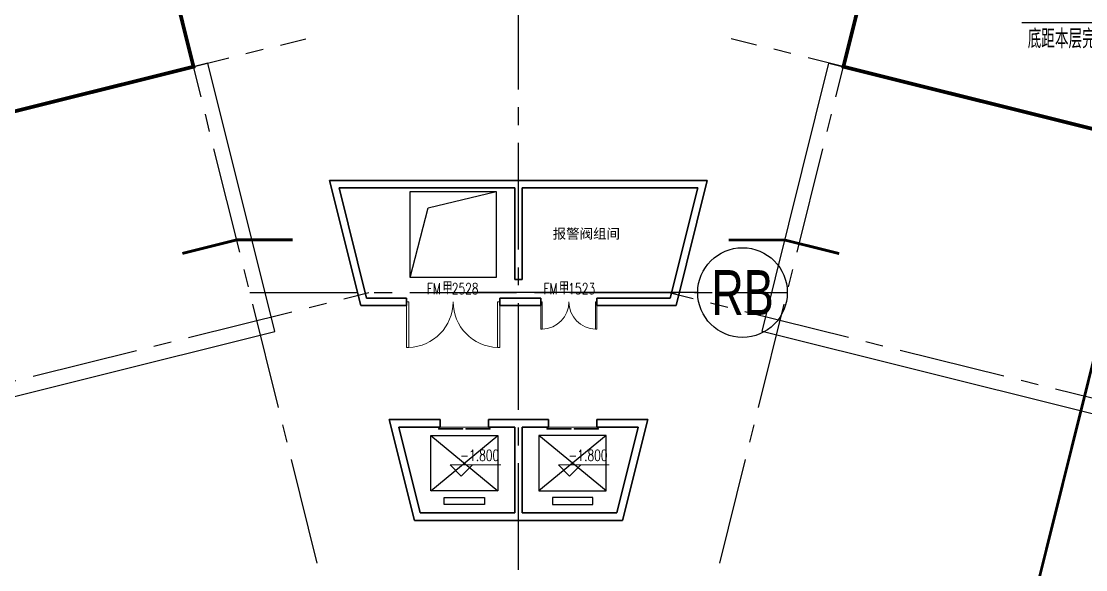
# Model space of a CAD drawing. Extents: x 138868 to 1251000, y -188972 to 132579.
# Drawn here: x 195488 to 223993, y -95090 to -80412 of the extents above; entities that cross this region are included whole.
import ezdxf
from ezdxf.enums import TextEntityAlignment as Align

# ---------------------------------------------------------------- set-up
doc = ezdxf.new("R2010")
doc.units = 0
doc.linetypes.add('CENTER2', pattern=[28.575, 19.05, -3.175, 3.175, -3.175])
doc.linetypes.add('DASHDOT', pattern=[1, 0.5, -0.25, 0, -0.25])
doc.layers.get('0').update_dxf_attribs({"color": 8})
doc.layers.get('Defpoints').update_dxf_attribs({"color": 8})
for name, color, linetype in [('#幕墙线-平面', 8, 'Continuous'), ('#标注', 8, 'Continuous'), ('#轴线', 8, 'CENTER2'), ('A-FLOR', 8, 'Continuous'), ('A-FLOR-HOLE', 8, 'Continuous'), ('A-Hole', 8, 'Continuous'), ('A-ROAD', 8, 'Continuous'), ('DIM_LEAD', 8, 'Continuous'), ('DIM_SYMB', 8, 'Continuous'), ('EVTR', 8, 'Continuous')]:
    doc.layers.add(name, color=color, linetype=linetype)
for name, color, linetype, lineweight in [('A-WALL', 8, 'Continuous', 50), ('DIM_ELEV', 8, 'Continuous', 5), ('DOOR_FIRE', 8, 'Continuous', 13), ('DOOR_FIRE_TEXT', 8, 'Continuous', 9), ('DOTE', 8, 'DASHDOT', 5), ('PUB_TEXT', 8, 'Continuous', 5), ('WALL', 8, 'Continuous', 30), ('WINDOW', 8, 'Continuous', 13)]:
    doc.layers.add(name, color=color, linetype=linetype, lineweight=lineweight)
doc.styles.add('_TCH_DIM', font='SIMPLEX', dxfattribs={"bigfont": 'GBCBIG'})
doc.styles.add('_TCH_WINDOW', font='SIMPLEX', dxfattribs={"height": 3.5, "bigfont": 'GBCBIG'})
doc.styles.add('JHZX', font='jrs.shx', dxfattribs={"width": 0.6, "bigfont": 'jhz.shx'})
doc.styles.get("Standard").update_dxf_attribs({"font": 'arial.ttf'})
doc.dimstyles.new('JZBZ-300', dxfattribs={"dimscale": 300, "dimtxt": 3, "dimasz": 1.5, "dimexe": 1, "dimexo": 1, "dimgap": 0.5, "dimtad": 1, "dimdec": 0, "dimdsep": 46, "dimtxsty": 'JHZX', "dimblk1": 'ARCHTICK', "dimblk2": 'ARCHTICK', "dimsah": 1, "dimcen": 0, "dimclrd": 1, "dimclre": 1, "dimclrt": 2, "dimadec": 1, "dimazin": 2, "dimtfac": 1, "dimtdec": 0, "dimtix": 1, "dimtmove": 0, "dimatfit": 3, "dimfxl": 1, "dimtolj": 1, "dimlwd": -1, "dimlwe": -1, "dimarcsym": 1})

# ---------------------------------------------------------------- blocks, each defined once
blk = doc.blocks.new('Hole-1F')
at = {"layer": 'A-FLOR-HOLE'}
for points in [[(-2900, 101000), (-600, 101000), (-600, 98700), (-2900, 98700), (-2900, 101000)], [(-2900, 98700), (-2416, 100569), (-600, 101000)]]:
    blk.add_lwpolyline(points, dxfattribs=at)
blk = doc.blocks.new('$DORLIB2D$00000127')
for points in [[(-0.533, 0.795), (-0.533, 0.69)], [(-0.033, 0.795), (-0.533, 0.795)], [(-0.033, 0.69), (-0.533, 0.69)], [(-0.033, 0.795), (-0.033, 0.69)], [(0.533, 0.795), (0.033, 0.795)], [(0.033, 0.795), (0.033, 0.69)], [(0.533, 0.69), (0.033, 0.69)], [(0.533, 0.795), (0.533, 0.69)], [(0.5, 0.5), (-0.5, 0.5)]]:
    blk.add_lwpolyline(points)
blk = doc.blocks.new('$DorLib2D$00000002')
for p, q in [((-0.5, 0), (-0.5, 0.4875)), ((-0.475, 0.4875), (-0.5, 0.4875)), ((-0.475, 0), (-0.475, 0.4875)), ((0.475, 0), (0.475, 0.4875)), ((0.475, 0.4875), (0.5, 0.4875)), ((0.5, 0), (0.5, 0.4875)), ((-0.5, 0), (-0.475, 0)), ((0.5, 0), (0.475, 0))]:
    blk.add_line(p, q)
for centre, start, end in [((-0.4875, 0), 0, 88.53072), ((0.4875, 0), 91.46928, 180)]:
    blk.add_arc(centre, 0.4875, start, end)
blk = doc.blocks.new('A$C27be4f04')
at = {"layer": 'A-FLOR'}
for points in [[(-46242, -8876, 100, 100, 0), (-41304, -28684, 100, 100, 0), (-8702, -20556, 100, 100, 0), (-13640, -747, 100, 100, 0.067561), (-46242, -8876, 0, 0, 0)], [(46242, -8876, 100, 100, 0), (41304, -28684, 100, 100, 0), (8702, -20556, 100, 100, 0), (13640, -747, 100, 100, -0.067561), (46242, -8876, 0, 0, 0)]]:
    blk.add_lwpolyline(points, format="xyseb", dxfattribs=at)
for points in [[(-33541, -26749), (-31751, -33929), (-6523, -27639), (-8314, -20459)], [(33541, -26749), (31751, -33929), (6523, -27639), (8314, -20459)]]:
    blk.add_lwpolyline(points, close=True, dxfattribs=at)
at = {"layer": 'A-ROAD'}
blk.add_arc((0, -124900), 138000, 47.40447, 120.2107, dxfattribs=at)
at = {"layer": 'A-WALL', "const_width": 75}
blk.add_lwpolyline([(11155, -45438), (21900, -2340)], dxfattribs=at)
at = {"layer": 'DIM_ELEV'}
for p, q in [((-1532, -31512), (-1832, -31212)), ((-1832, -31212), (-469, -31212)), ((-1532, -31512), (-1232, -31212)), ((1368, -31512), (1068, -31212)), ((1068, -31212), (2431, -31212)), ((1368, -31512), (1668, -31212))]:
    blk.add_line(p, q, dxfattribs=at)
at = {"layer": 'DIM_LEAD'}
blk.add_line((16915, -19381), (13479, -19381), dxfattribs=at)
at = {"layer": 'DIM_SYMB', "const_width": 75}
for points in [[(-9001, -25554), (-7546, -25191), (-6046, -25191)], [(5633, -25195), (7133, -25195), (8588, -25558)]]:
    blk.add_lwpolyline(points, dxfattribs=at)
at = {"layer": 'DOTE'}
blk.add_arc((0, -124900), 127950, 43.11527, 122.86793, dxfattribs=at)
at = {"layer": 'EVTR'}
for p, q in [((-2350, -31905), (-2350, -30425)), ((-2350, -30425), (-550, -30425)), ((-2350, -31905), (-550, -30425)), ((-2350, -30425), (-550, -31905)), ((-550, -30425), (-550, -31905)), ((2350, -30425), (550, -30425)), ((550, -30425), (550, -31905)), ((2350, -31905), (550, -30425)), ((2350, -30425), (550, -31905)), ((2350, -31905), (2350, -30425)), ((-550, -31905), (-2350, -31905)), ((550, -31905), (2350, -31905)), ((-1990, -32275), (-1990, -32090)), ((-1990, -32090), (-910, -32090)), ((-910, -32090), (-910, -32275)), ((1990, -32090), (910, -32090)), ((910, -32090), (910, -32275)), ((1990, -32275), (1990, -32090)), ((-910, -32275), (-1990, -32275)), ((910, -32275), (1990, -32275))]:
    blk.add_line(p, q, dxfattribs=at)
at = {"layer": 'WALL'}
for p, q in [((0, -23600), (-5057, -23600)), ((-4222, -26950), (-5057, -23600)), ((5057, -23600), (0, -23600)), ((4222, -26950), (5057, -23600)), ((-100, -23800), (-4801, -23800)), ((-4065, -26750), (-4801, -23800)), ((-100, -23800), (-100, -26250)), ((4801, -23800), (100, -23800)), ((100, -23800), (100, -26250)), ((4065, -26750), (4801, -23800)), ((100, -26250), (-100, -26250)), ((-3000, -26750), (-4065, -26750)), ((-3000, -26950), (-3000, -26750)), ((600, -26750), (-500, -26750)), ((-500, -26750), (-500, -26950)), ((600, -26950), (600, -26750)), ((4065, -26750), (2100, -26750)), ((2100, -26750), (2100, -26950)), ((-4222, -26950), (-3000, -26950)), ((-500, -26950), (600, -26950)), ((2100, -26950), (4222, -26950)), ((-2100, -30000), (-3461, -30000)), ((-2788, -32700), (-3461, -30000)), ((-3205, -30200), (-2100, -30200)), ((-2632, -32500), (-3205, -30200)), ((-2100, -30200), (-2100, -30000)), ((0, -30000), (-800, -30000)), ((-800, -30000), (-800, -30200)), ((-800, -30200), (-100, -30200)), ((-100, -30200), (-100, -32500)), ((800, -30000), (0, -30000)), ((100, -30200), (100, -32500)), ((100, -30200), (800, -30200)), ((800, -30200), (800, -30000)), ((3461, -30000), (2100, -30000)), ((2100, -30000), (2100, -30200)), ((2100, -30200), (3205, -30200)), ((2632, -32500), (3205, -30200)), ((2788, -32700), (3461, -30000)), ((0, -32700), (-2788, -32700)), ((-100, -32500), (-2632, -32500)), ((2788, -32700), (0, -32700)), ((2632, -32500), (100, -32500))]:
    blk.add_line(p, q, dxfattribs=at)
at = {"layer": 'A-Hole'}
blk.add_blockref('Hole-1F', (0, -124900), dxfattribs=at)
at = {"layer": 'DOOR_FIRE', "zscale": 200, "rotation": 180}
for p, xscale, yscale in [((-1750, -26850), -2500, 2500), ((1350, -26850), -1500, 1500)]:
    blk.add_blockref('$DorLib2D$00000002', p, dxfattribs=dict(at, xscale=xscale, yscale=yscale))
at = {"layer": 'WINDOW', "yscale": 200}
for p, xscale, zscale, rotation in [((-1450, -30100), -1300, -1300, 180), ((1450, -30100), 1300, 1300, 179.999999999993)]:
    blk.add_blockref('$DORLIB2D$00000127', p, dxfattribs=dict(at, xscale=xscale, zscale=zscale, rotation=rotation))
at = {"layer": 'DOOR_FIRE_TEXT', "style": '_TCH_WINDOW', "width": 0.705882}
for s, p in [('FM', (-2453, -26645)), ('2528', (-1787, -26645)), ('FM', (667, -26645)), ('1523', (1333, -26645))]:
    blk.add_text(s, height=297.5, dxfattribs=at).set_placement(p)
at = {"layer": 'DOOR_FIRE_TEXT', "style": '_TCH_WINDOW'}
for p in [(-2033, -26645), (1087, -26645)]:
    blk.add_text('甲', height=338, dxfattribs=at).set_placement(p)
at = {"layer": 'PUB_TEXT', "style": '_TCH_DIM'}
blk.add_text('底距本层完成面', height=506.4, dxfattribs=at).set_placement((13637, -20063))
at = {"layer": 'PUB_TEXT'}
blk.add_text('报警阀组间', height=264.3, dxfattribs=at).set_placement((917, -25157))
at = {"layer": 'PUB_TEXT', "style": '_TCH_DIM', "width": 0.705882}
for p in [(-1559, -31107), (1341, -31107)]:
    blk.add_text('-1.800', height=297.5, dxfattribs=at).set_placement(p)
blk = doc.blocks.new('*U3167')
blk.add_line((20, 0), (0, 0))
blk.add_circle((24, 0), 4)
at = {"style": 'JHZX', "width": 0.75}
blk.add_attdef('AXES', text='', height=4, dxfattribs=at).set_placement((24, 0), align=Align.MIDDLE_CENTER)
blk = doc.blocks.new('_ARCHTICK')
at = {"color": 0, "linetype": 'ByBlock', "const_width": 0.15}
blk.add_lwpolyline([(-0.5, -0.5), (0.5, 0.5)], dxfattribs=at)
blk = doc.blocks.new('*D3348')
at = {"layer": '#标注', "ltscale": 300, "transparency": 16777216}
for p, q in [((146691, -69158), (145494, -66906)), ((299030, -89214), (300769, -87349))]:
    blk.add_line(p, q, dxfattribs=at)
blk.add_arc((208802, -185972), 134550, 47, 118, dxfattribs=at)
at = {"layer": 'Defpoints', "color": 0, "ltscale": 300, "transparency": 16777216}
for p in [(253347, -59009), (146832, -69423), (298826, -89433), (208802, -185972)]:
    blk.add_point(p, dxfattribs=at)
at = {"layer": '#标注', "ltscale": 300, "transparency": 16777216, "xscale": 450, "yscale": 450, "zscale": 450}
for p, rotation in [((145635, -67171), 207.9999999999996), ((300565, -87568), 316.9999999936651)]:
    blk.add_blockref('_ARCHTICK', p, dxfattribs=dict(at, rotation=rotation))
at = {"layer": '#标注', "ltscale": 300, "transparency": 16777216, "insert": (226443, -51978), "char_height": 900, "attachment_point": 5, "rotation": 352.5, "style": 'JHZX'}
blk.add_mtext('\\A1;71°', dxfattribs=at)
blk = doc.blocks.new('*D3349')
at = {"layer": '#标注', "ltscale": 300, "transparency": 16777216}
for p, q in [((274351, -71052), (275020, -69879)), ((299030, -89214), (299951, -88226))]:
    blk.add_line(p, q, dxfattribs=at)
blk.add_arc((208802, -185972), 133350, 47, 60.3, dxfattribs=at)
at = {"layer": 'Defpoints', "color": 0, "ltscale": 300, "transparency": 16777216}
for p in [(274203, -71312), (291936, -81707), (298826, -89433), (208802, -185972)]:
    blk.add_point(p, dxfattribs=at)
at = {"layer": '#标注', "ltscale": 300, "transparency": 16777216, "xscale": 450, "yscale": 450, "zscale": 450}
for p, rotation in [((274871, -70140), 150.2999999171138), ((299746, -88446), 316.9999999936651)]:
    blk.add_blockref('_ARCHTICK', p, dxfattribs=dict(at, rotation=rotation))
at = {"layer": '#标注', "ltscale": 300, "transparency": 16777216, "insert": (288196, -78087), "char_height": 900, "attachment_point": 5, "rotation": 323.65, "style": 'JHZX'}
blk.add_mtext('\\A1;13.3°', dxfattribs=at)
blk = doc.blocks.new('*D3350')
at = {"layer": '#标注', "ltscale": 300, "transparency": 16777216}
for p, q in [((240808, -57601), (241135, -56292)), ((274351, -71052), (275020, -69879))]:
    blk.add_line(p, q, dxfattribs=at)
blk.add_arc((208802, -185972), 133350, 60.3, 76, dxfattribs=at)
at = {"layer": 'Defpoints', "color": 0, "ltscale": 300, "transparency": 16777216}
for p in [(240736, -57893), (264031, -64596), (274203, -71312), (208802, -185972)]:
    blk.add_point(p, dxfattribs=at)
at = {"layer": '#标注', "ltscale": 300, "transparency": 16777216, "xscale": 450, "yscale": 450, "zscale": 450}
for p, rotation in [((241062, -56583), 165.999999999999), ((274871, -70140), 330.2999999171137)]:
    blk.add_blockref('_ARCHTICK', p, dxfattribs=dict(at, rotation=rotation))
at = {"layer": '#标注', "ltscale": 300, "transparency": 16777216, "insert": (258655, -61644), "char_height": 900, "attachment_point": 5, "rotation": 338.15, "style": 'JHZX'}
blk.add_mtext('\\A1;15.7°', dxfattribs=at)
blk = doc.blocks.new('*D3340')
at = {"layer": '#标注', "ltscale": 300, "transparency": 16777216}
for p, q in [((208802, -53672), (208802, -52322)), ((240808, -57601), (241135, -56292))]:
    blk.add_line(p, q, dxfattribs=at)
blk.add_arc((208802, -185972), 133350, 76, 90, dxfattribs=at)
at = {"layer": 'Defpoints', "color": 0, "ltscale": 300, "transparency": 16777216}
for p in [(208802, -53972), (230428, -54387), (240736, -57893), (208802, -185972)]:
    blk.add_point(p, dxfattribs=at)
at = {"layer": '#标注', "ltscale": 300, "transparency": 16777216, "xscale": 450, "yscale": 450, "zscale": 450}
for p, rotation in [((208802, -52622), 179.9999999999996), ((241062, -56583), 345.999999999999)]:
    blk.add_blockref('_ARCHTICK', p, dxfattribs=dict(at, rotation=rotation))
at = {"layer": '#标注', "ltscale": 300, "transparency": 16777216, "insert": (225126, -53020), "char_height": 900, "attachment_point": 5, "rotation": 353, "style": 'JHZX'}
blk.add_mtext('\\A1;14°', dxfattribs=at)
blk = doc.blocks.new('*D3341')
at = {"layer": '#标注', "ltscale": 300, "transparency": 16777216}
for p, q in [((208802, -53672), (208802, -52322)), ((176796, -57601), (176469, -56292))]:
    blk.add_line(p, q, dxfattribs=at)
blk.add_arc((208802, -185972), 133350, 90, 104, dxfattribs=at)
at = {"layer": 'Defpoints', "color": 0, "ltscale": 300, "transparency": 16777216}
for p in [(197953, -53064), (208802, -53972), (176868, -57893), (208802, -185972)]:
    blk.add_point(p, dxfattribs=at)
at = {"layer": '#标注', "ltscale": 300, "transparency": 16777216, "xscale": 450, "yscale": 450, "zscale": 450}
for p, rotation in [((208802, -52622), 359.9999999999997), ((176542, -56583), 194.0000000000007)]:
    blk.add_blockref('_ARCHTICK', p, dxfattribs=dict(at, rotation=rotation))
at = {"layer": '#标注', "ltscale": 300, "transparency": 16777216, "insert": (192478, -53020), "char_height": 900, "attachment_point": 5, "rotation": 7, "style": 'JHZX'}
blk.add_mtext('\\A1;14°', dxfattribs=at)
blk = doc.blocks.new('*D3342')
at = {"layer": '#标注', "ltscale": 300, "transparency": 16777216}
for p, q in [((176796, -57601), (176469, -56292)), ((146691, -69158), (146057, -67966))]:
    blk.add_line(p, q, dxfattribs=at)
blk.add_arc((208802, -185972), 133350, 104, 118, dxfattribs=at)
at = {"layer": 'Defpoints', "color": 0, "ltscale": 300, "transparency": 16777216}
for p in [(176868, -57893), (166122, -59636), (146832, -69423), (208802, -185972)]:
    blk.add_point(p, dxfattribs=at)
at = {"layer": '#标注', "ltscale": 300, "transparency": 16777216, "xscale": 450, "yscale": 450, "zscale": 450}
for p, rotation in [((176542, -56583), 14.00000000000063), ((146198, -68231), 207.9999999999995)]:
    blk.add_blockref('_ARCHTICK', p, dxfattribs=dict(at, rotation=rotation))
at = {"layer": '#标注', "ltscale": 300, "transparency": 16777216, "insert": (160799, -60918), "char_height": 900, "attachment_point": 5, "rotation": 21, "style": 'JHZX'}
blk.add_mtext('\\A1;14°', dxfattribs=at)

msp = doc.modelspace()

# ---------------------------------------------------------------- linework, layer by layer
at = {"layer": '#轴线', "ltscale": 150}
for p, q in [((208802, -116527.7), (208802, -53971.6)), ((206523.4, -107388.6), (194620.8, -59650)), ((211080.6, -107388.6), (222983.2, -59650)), ((219231.1, -109420.7), (231133.7, -61682.2)), ((152522.4, -93489.7), (203104.7, -80878.2)), ((265081.5, -93489.7), (214499.2, -80878.2)), ((154215.9, -100281.8), (204798.2, -87670.2)), ((201607.4, -87671.6), (215996.6, -87671.6)), ((263388.1, -100281.8), (212805.8, -87670.2))]:
    msp.add_line(p, q, dxfattribs=at)
msp.add_arc((208802, -185971.6), 124900, 45.623668, 118.956278, dxfattribs=at)

# ---------------------------------------------------------------- block references
at = {"layer": '#幕墙线-平面', "ltscale": 300}
msp.add_blockref('A$C27be4f04', (208802, -61071.6), dxfattribs=at)
at = {"layer": '#标注', "xscale": 300, "yscale": 300}
msp.add_blockref('*U3167', (207602, -87671.6), dxfattribs=at).add_auto_attribs({'AXES': 'RB'})

# ---------------------------------------------------------------- dimensions: what is measured, and where the dimension line sits
at = {"layer": '#标注', "ltscale": 300}
for base, p1, p2, picture, middle in [((253346.6, -59009.1), (298825.8, -89432.9), (146831.7, -69422.5), '*D3348', (226442.6, -51977.8)), ((197952.8, -53063.7), (208802, -53971.6), (176868.3, -57892.6), '*D3341', (192477.6, -53020)), ((230428.4, -54386.9), (240735.7, -57892.6), (208802, -53971.6), '*D3340', (225126.4, -53020)), ((166121.7, -59636.3), (176868.3, -57892.6), (146831.7, -69422.5), '*D3342', (160798.6, -60918.5)), ((264030.7, -64596.1), (274202.5, -71312.2), (240735.7, -57892.6), '*D3350', (258655.2, -61644.4)), ((291935.7, -81707.5), (298825.8, -89432.9), (274202.5, -71312.2), '*D3349', (288196.3, -78086.7))]:
    dim = msp.add_angular_dim_3p(base=base, center=(208802, -185971.6), p1=p1, p2=p2, dimstyle='JZBZ-300', override={"dimclrd": 256, "dimclre": 256, "dimclrt": 256}, dxfattribs=at)
    dim.commit()
    dim.dimension.update_dxf_attribs({"geometry": picture, "text_midpoint": middle})

doc.saveas('drawing.dxf')
